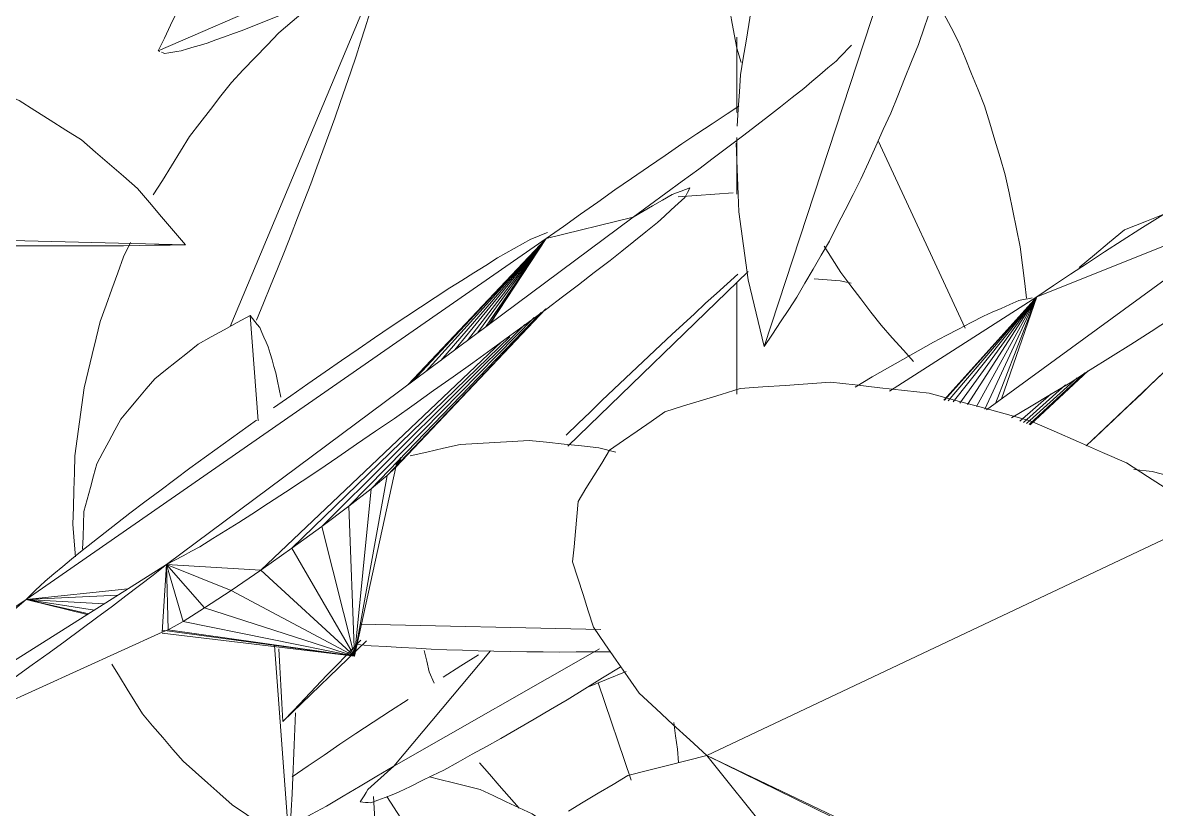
# Model space of a CAD drawing. Header units: metres. Extents: x 13.9 to 26.7, y -0.2 to 3.2.
# Drawn here: x 16.7199 to 16.7855, y 2.4565 to 2.502 of the extents above; entities that cross this region are included whole.
import ezdxf

# ---------------------------------------------------------------- set-up
doc = ezdxf.new("R2010")
doc.units = ezdxf.units.M
for name, color, linetype, lineweight in [('Importações nas famílias', 10, 'Continuous', 5), ('Quadro estrutural', 7, 'Continuous', 5), ('Vegetação', 7, 'Continuous', 5)]:
    doc.layers.add(name, color=color, linetype=linetype, lineweight=lineweight)

# ---------------------------------------------------------------- blocks, each defined once
blk = doc.blocks.new('Planta_pergolado_12200 - plantas pergolado_skp_Component_12-V1478-Corte 1')
at = {"layer": 'Importações nas famílias'}
for p, q in [((16.695338, 2.489984), (16.685119, 2.490236)), ((16.729332, 2.489143), (16.698478, 2.489906))]:
    blk.add_line(p, q, dxfattribs=at)
at = {"layer": 'Importações nas famílias', "flags": 128}
for points in [[(16.701507, 2.500145), (16.702122, 2.500274), (16.703162, 2.500493)], [(16.703162, 2.500493), (16.704224, 2.500549), (16.705287, 2.500605), (16.706349, 2.500661), (16.707411, 2.500716)], [(16.707411, 2.500716), (16.708471, 2.500608), (16.70953, 2.5005), (16.71059, 2.500391), (16.711649, 2.500283)], [(16.711649, 2.500283), (16.712681, 2.500013), (16.713713, 2.499744), (16.714745, 2.499474), (16.715777, 2.499204)], [(16.715777, 2.499204), (16.716757, 2.498779), (16.717737, 2.498354), (16.718717, 2.497929), (16.719698, 2.497504)], [(16.719698, 2.497504), (16.720603, 2.496933), (16.721508, 2.496363), (16.722413, 2.495793), (16.723319, 2.495222)], [(16.723319, 2.495222), (16.724128, 2.49452), (16.724937, 2.493818), (16.725746, 2.493116), (16.726555, 2.492413)], [(16.726555, 2.492413), (16.72725, 2.491596), (16.727944, 2.490778), (16.728638, 2.489961), (16.729332, 2.489143)], [(16.68813, 2.49003), (16.687377, 2.490081), (16.686625, 2.490133), (16.685872, 2.490185), (16.685119, 2.490236)], [(16.691398, 2.489839), (16.690581, 2.489886), (16.689764, 2.489934), (16.688947, 2.489982), (16.68813, 2.49003)], [(16.694885, 2.489665), (16.694013, 2.489709), (16.693141, 2.489752), (16.692269, 2.489795), (16.691398, 2.489839)], [(16.697637, 2.48955), (16.696719, 2.489588), (16.695802, 2.489627), (16.694885, 2.489665)], [(16.702363, 2.489379), (16.701411, 2.489412), (16.700458, 2.489446), (16.699506, 2.489479), (16.698554, 2.489512)], [(16.706271, 2.48927), (16.705294, 2.489297), (16.704317, 2.489325), (16.70334, 2.489352), (16.702363, 2.489379)], [(16.710233, 2.489185), (16.709242, 2.489206), (16.708252, 2.489227), (16.707261, 2.489249), (16.706271, 2.48927)], [(16.714206, 2.489125), (16.713213, 2.48914), (16.712219, 2.489155), (16.711226, 2.48917), (16.710233, 2.489185)], [(16.718146, 2.48909), (16.717161, 2.489099), (16.716176, 2.489107), (16.715191, 2.489116), (16.714206, 2.489125)], [(16.722008, 2.489082), (16.721043, 2.489084), (16.720077, 2.489086), (16.719111, 2.489088), (16.718146, 2.48909)], [(16.725751, 2.489099), (16.724815, 2.489095), (16.72388, 2.48909), (16.722944, 2.489086), (16.722008, 2.489082)], [(16.729332, 2.489143), (16.728437, 2.489132), (16.727541, 2.489121), (16.726646, 2.48911), (16.725751, 2.489099)]]:
    blk.add_lwpolyline(points, dxfattribs=at)
blk = doc.blocks.new('Planta_pergolado_12200 - plantas pergolado_skp_Component_16-V1482-Corte 1')
blk.add_blockref('Planta_pergolado_12200 - plantas pergolado_skp_Component_12-V1478-Corte 1', (0, 0))
blk = doc.blocks.new('Planta_pergolado_12200 - plantas pergolado_skp_Component_12-V1522-Corte 1')
at = {"layer": 'Importações nas famílias'}
for p, q in [((16.743733, 2.463768), (16.743441, 2.46442)), ((16.753217, 2.463791), (16.755128, 2.458163)), ((16.757809, 2.459942), (16.757871, 2.459169))]:
    blk.add_line(p, q, dxfattribs=at)
at = {"layer": 'Importações nas famílias', "flags": 128}
for points in [[(16.743441, 2.46442), (16.743299, 2.465046), (16.743158, 2.465672)], [(16.757595, 2.461495), (16.757702, 2.460718), (16.757809, 2.459942)], [(16.748642, 2.456529), (16.748071, 2.457186), (16.7475, 2.457844), (16.746929, 2.458502), (16.746358, 2.45916)]]:
    blk.add_lwpolyline(points, dxfattribs=at)
blk = doc.blocks.new('Planta_pergolado_12200 - plantas pergolado_skp_Component_12-V1523-Corte 1')
at = {"layer": 'Importações nas famílias'}
blk.add_line((16.784241, 2.476133), (16.785301, 2.476025), dxfattribs=at)
at = {"layer": 'Importações nas famílias', "flags": 128}
blk.add_lwpolyline([(16.785301, 2.476025), (16.786333, 2.475755), (16.787365, 2.475485), (16.788396, 2.475215), (16.789428, 2.474945)], dxfattribs=at)
blk = doc.blocks.new('Planta_pergolado_12200 - plantas pergolado_skp_Component_12-V1524-Corte 1')
at = {"layer": 'Importações nas famílias'}
for p, q in [((16.789826, 2.485432), (16.781467, 2.477504)), ((16.782501, 2.478469), (16.781911, 2.477909))]:
    blk.add_line(p, q, dxfattribs=at)
at = {"layer": 'Importações nas famílias', "flags": 128}
for points in [[(16.787792, 2.485713), (16.788809, 2.485573), (16.789826, 2.485432)], [(16.789826, 2.485432), (16.789458, 2.485082), (16.78909, 2.484731), (16.788722, 2.484381), (16.788355, 2.484031)], [(16.788355, 2.484031), (16.787923, 2.483621), (16.787492, 2.483211), (16.787061, 2.482801), (16.78663, 2.482391)], [(16.78663, 2.482391), (16.786141, 2.481926), (16.785651, 2.48146), (16.785161, 2.480995), (16.784672, 2.48053)], [(16.784672, 2.48053), (16.784129, 2.480015), (16.783586, 2.479499), (16.783044, 2.478984), (16.782501, 2.478469)]]:
    blk.add_lwpolyline(points, dxfattribs=at)
blk = doc.blocks.new('Planta_pergolado_12200 - plantas pergolado_skp_Component_12-V1525-Corte 1')
at = {"layer": 'Importações nas famílias'}
for p, q in [((16.745766, 2.449806), (16.740993, 2.457206)), ((16.758772, 2.429641), (16.751058, 2.4416)), ((16.748285, 2.438092), (16.747865, 2.438697)), ((16.760135, 2.427526), (16.758962, 2.429346)), ((16.75904, 2.426826), (16.758294, 2.427482)), ((16.762165, 2.42438), (16.761384, 2.424991)), ((16.762165, 2.42438), (16.76139, 2.425581))]:
    blk.add_line(p, q, dxfattribs=at)
at = {"layer": 'Importações nas famílias', "flags": 128}
for points in [[(16.743463, 2.458354), (16.744064, 2.458203), (16.744843, 2.458007), (16.745621, 2.457812), (16.746399, 2.457617)], [(16.7403, 2.455882), (16.740261, 2.456543), (16.740221, 2.457204)], [(16.746399, 2.457617), (16.747152, 2.457263), (16.747904, 2.456908), (16.748656, 2.456554), (16.749409, 2.4562)], [(16.740809, 2.453092), (16.740682, 2.45379), (16.740555, 2.454487), (16.740427, 2.455184), (16.7403, 2.455882)], [(16.749409, 2.4562), (16.750117, 2.455696), (16.750826, 2.455191)], [(16.741663, 2.450189), (16.74145, 2.450915), (16.741236, 2.451641), (16.741023, 2.452366), (16.740809, 2.453092)], [(16.742853, 2.447204), (16.742556, 2.44795), (16.742258, 2.448696), (16.741961, 2.449443), (16.741663, 2.450189)], [(16.75065, 2.435115), (16.750058, 2.435859), (16.749467, 2.436603), (16.748876, 2.437348), (16.748285, 2.438092)], [(16.75195, 2.433669), (16.7513, 2.434392), (16.75065, 2.435115)], [(16.76202, 2.434998), (16.762174, 2.433971), (16.762332, 2.432913)], [(16.762332, 2.432913), (16.762372, 2.43184), (16.76241, 2.4308)], [(16.755355, 2.430144), (16.754653, 2.430837), (16.753952, 2.431531)], [(16.762439, 2.427965), (16.762408, 2.427562), (16.762327, 2.426502), (16.762246, 2.425441), (16.762165, 2.42438)]]:
    blk.add_lwpolyline(points, dxfattribs=at)
blk = doc.blocks.new('Planta_pergolado_12200 - plantas pergolado_skp_Component_17-V1526-Corte 1')
at = {"layer": 'Importações nas famílias'}
for p, q in [((16.775704, 2.47959), (16.792006, 2.491492)), ((16.778609, 2.486143), (16.792006, 2.491492)), ((16.778609, 2.486143), (16.770097, 2.480675)), ((16.778609, 2.486143), (16.773226, 2.480164)), ((16.778609, 2.486143), (16.773281, 2.480153)), ((16.778609, 2.486143), (16.773488, 2.480113)), ((16.778609, 2.486143), (16.773777, 2.480057)), ((16.778609, 2.486143), (16.774154, 2.479985)), ((16.778609, 2.486143), (16.774614, 2.479896)), ((16.778609, 2.486143), (16.77513, 2.479797)), ((16.778609, 2.486143), (16.775617, 2.479629)), ((16.778609, 2.486143), (16.77622, 2.479967)), ((16.776574, 2.480226), (16.778609, 2.486143)), ((16.76909, 2.481511), (16.768098, 2.480917)), ((16.778029, 2.478801), (16.780946, 2.48145)), ((16.781398, 2.481728), (16.778165, 2.478752)), ((16.781595, 2.481849), (16.778228, 2.47873)), ((16.777843, 2.478866), (16.780284, 2.481042)), ((16.779453, 2.480531), (16.777632, 2.478941)), ((16.753293, 2.46575), (16.741396, 2.458975)), ((16.741396, 2.458975), (16.746991, 2.465642)), ((16.752568, 2.46353), (16.754839, 2.464456))]:
    blk.add_line(p, q, dxfattribs=at)
at = {"layer": 'Importações nas famílias', "flags": 128}
for points in [[(16.78664, 2.49135), (16.785612, 2.490698), (16.784585, 2.490047), (16.783557, 2.489395), (16.782529, 2.488744)], [(16.782529, 2.488744), (16.781549, 2.488094), (16.780569, 2.487444), (16.779589, 2.486793), (16.778609, 2.486143)], [(16.785231, 2.484123), (16.786347, 2.484864), (16.787463, 2.485605), (16.788578, 2.486346), (16.789694, 2.487086)], [(16.778348, 2.486087), (16.778088, 2.486031), (16.777828, 2.485974), (16.777568, 2.485918)], [(16.777568, 2.485918), (16.777059, 2.485694), (16.77655, 2.485471), (16.776041, 2.485247), (16.775532, 2.485023)], [(16.775532, 2.485023), (16.77481, 2.484648), (16.774087, 2.484272), (16.773364, 2.483896), (16.772641, 2.48352)], [(16.78054, 2.481163), (16.781713, 2.481903), (16.782886, 2.482643), (16.784058, 2.483383), (16.785231, 2.484123)], [(16.772641, 2.48352), (16.771753, 2.483018), (16.770865, 2.482516), (16.769978, 2.482014), (16.76909, 2.481511)], [(16.777153, 2.479135), (16.778282, 2.479811), (16.779411, 2.480487), (16.78054, 2.481163)], [(16.746303, 2.465407), (16.745277, 2.464768), (16.74425, 2.464128)], [(16.751429, 2.462814), (16.752451, 2.463445), (16.753473, 2.464076), (16.754496, 2.464706)], [(16.742215, 2.462833), (16.741208, 2.462177), (16.7402, 2.461521), (16.739193, 2.460865)], [(16.747596, 2.460565), (16.748554, 2.461127), (16.749513, 2.46169), (16.750471, 2.462252), (16.751429, 2.462814)], [(16.739193, 2.460865), (16.738274, 2.460236), (16.737354, 2.459608), (16.736435, 2.45898), (16.735515, 2.458352)], [(16.744282, 2.458744), (16.745111, 2.459199), (16.745939, 2.459655), (16.746768, 2.46011), (16.747596, 2.460565)], [(16.737491, 2.456658), (16.738467, 2.457237), (16.739444, 2.457816), (16.74042, 2.458396), (16.741396, 2.458975)], [(16.741396, 2.458975), (16.741022, 2.458636), (16.740647, 2.458297), (16.740273, 2.457958), (16.739898, 2.457619)], [(16.741713, 2.457474), (16.742355, 2.457792), (16.742998, 2.458109), (16.74364, 2.458426), (16.744282, 2.458744)], [(16.739898, 2.457619), (16.739785, 2.457437), (16.739671, 2.457256), (16.739557, 2.457074), (16.739443, 2.456892)], [(16.740062, 2.456842), (16.740475, 2.457), (16.740887, 2.457158), (16.7413, 2.457316), (16.741713, 2.457474)], [(16.735772, 2.455699), (16.736632, 2.456179), (16.737491, 2.456658)], [(16.739443, 2.456892), (16.739598, 2.45688), (16.739753, 2.456867), (16.739907, 2.456855), (16.740062, 2.456842)]]:
    blk.add_lwpolyline(points, dxfattribs=at)
blk = doc.blocks.new('Planta_pergolado_12200 - plantas pergolado_skp_Component_16-V1527-Corte 1')
for name in ['Planta_pergolado_12200 - plantas pergolado_skp_Component_17-V1526-Corte 1', 'Planta_pergolado_12200 - plantas pergolado_skp_Component_12-V1524-Corte 1', 'Planta_pergolado_12200 - plantas pergolado_skp_Component_12-V1523-Corte 1', 'Planta_pergolado_12200 - plantas pergolado_skp_Component_12-V1522-Corte 1', 'Planta_pergolado_12200 - plantas pergolado_skp_Component_12-V1525-Corte 1']:
    blk.add_blockref(name, (0, 0))
blk = doc.blocks.new('Planta_pergolado_12200 - plantas pergolado_skp_Component_12-V1546-Corte 1')
at = {"layer": 'Importações nas famílias'}
for p, q in [((16.741028, 2.506153), (16.759972, 2.514401)), ((16.759128, 2.514625), (16.759972, 2.514401)), ((16.727756, 2.500374), (16.740804, 2.506055)), ((16.741301, 2.505246), (16.74062, 2.504942)), ((16.727849, 2.500338), (16.727756, 2.500374))]:
    blk.add_line(p, q, dxfattribs=at)
at = {"layer": 'Importações nas famílias', "flags": 128}
for points in [[(16.74356, 2.514959), (16.744339, 2.515128), (16.745118, 2.515297), (16.745896, 2.515466), (16.746675, 2.515635)], [(16.746675, 2.515635), (16.747484, 2.515706), (16.748293, 2.515777), (16.749102, 2.515848), (16.749911, 2.515919)], [(16.749911, 2.515919), (16.75074, 2.51589), (16.75157, 2.515862), (16.7524, 2.515834), (16.75323, 2.515806)], [(16.75323, 2.515806), (16.754071, 2.515679), (16.754808, 2.515568)], [(16.740599, 2.513898), (16.741339, 2.514163), (16.742079, 2.514429), (16.74282, 2.514694), (16.74356, 2.514959)], [(16.759972, 2.514401), (16.759033, 2.513916), (16.758095, 2.51343), (16.757156, 2.512945), (16.756218, 2.51246)], [(16.737826, 2.512463), (16.738519, 2.512821), (16.739212, 2.51318), (16.739906, 2.513539), (16.740599, 2.513898)], [(16.73527, 2.51067), (16.735909, 2.511118), (16.736548, 2.511566), (16.737187, 2.512014), (16.737826, 2.512463)], [(16.756218, 2.51246), (16.755259, 2.511977), (16.754301, 2.511494), (16.753343, 2.511012), (16.752384, 2.510529)], [(16.732962, 2.508539), (16.733539, 2.509072), (16.734116, 2.509604), (16.734693, 2.510137), (16.73527, 2.51067)], [(16.752384, 2.510529), (16.751428, 2.51006), (16.750472, 2.509592), (16.749517, 2.509123), (16.748561, 2.508654)], [(16.730925, 2.506094), (16.731434, 2.506705), (16.731943, 2.507317), (16.732452, 2.507928), (16.732962, 2.508539)], [(16.748561, 2.508654), (16.74763, 2.50821), (16.746699, 2.507767), (16.745768, 2.507323), (16.744837, 2.506879)], [(16.744837, 2.506879), (16.743953, 2.506471), (16.743069, 2.506063), (16.742185, 2.505654), (16.741301, 2.505246)], [(16.729183, 2.503362), (16.729619, 2.504045), (16.730054, 2.504728), (16.73049, 2.505411), (16.730925, 2.506094)], [(16.727756, 2.500374), (16.728113, 2.501121), (16.72847, 2.501868), (16.728827, 2.502615), (16.729183, 2.503362)], [(16.737238, 2.503454), (16.736576, 2.503173), (16.735847, 2.502863), (16.735117, 2.502553)], [(16.735117, 2.502553), (16.734491, 2.502304), (16.733865, 2.502055), (16.73324, 2.501806), (16.732614, 2.501557)], [(16.732614, 2.501557), (16.732106, 2.501374), (16.731599, 2.501192), (16.731092, 2.501009), (16.730585, 2.500827)], [(16.730585, 2.500827), (16.730208, 2.500715), (16.729831, 2.500604), (16.729454, 2.500492), (16.729077, 2.500381)], [(16.728127, 2.500229), (16.728034, 2.500265), (16.727942, 2.500301)], [(16.729077, 2.500381), (16.72884, 2.500343), (16.728602, 2.500305), (16.728364, 2.500267), (16.728127, 2.500229)]]:
    blk.add_lwpolyline(points, dxfattribs=at)
blk = doc.blocks.new('Planta_pergolado_12200 - plantas pergolado_skp_Component_12-V1547-Corte 1')
at = {"layer": 'Importações nas famílias'}
for p, q in [((16.73192, 2.484426), (16.741062, 2.506231)), ((16.725744, 2.488454), (16.726143, 2.489281))]:
    blk.add_line(p, q, dxfattribs=at)
at = {"layer": 'Importações nas famílias', "flags": 128}
for points in [[(16.737778, 2.503995), (16.738599, 2.504554), (16.73942, 2.505113), (16.740241, 2.505672), (16.741062, 2.506231)], [(16.741062, 2.506231), (16.740858, 2.505508), (16.740654, 2.504785), (16.74045, 2.504062), (16.740246, 2.503339)], [(16.734744, 2.501426), (16.735502, 2.502068), (16.736261, 2.50271), (16.737019, 2.503353), (16.737778, 2.503995)], [(16.740246, 2.503339), (16.739988, 2.50252), (16.739729, 2.501702), (16.739471, 2.500884), (16.739212, 2.500065)], [(16.731995, 2.498555), (16.732682, 2.499273), (16.73337, 2.499991), (16.734057, 2.500708), (16.734744, 2.501426)], [(16.739212, 2.500065), (16.738905, 2.49917), (16.738598, 2.498276), (16.738291, 2.497381), (16.737983, 2.496486)], [(16.729562, 2.495412), (16.73017, 2.496198), (16.730778, 2.496983), (16.731387, 2.497769), (16.731995, 2.498555)], [(16.737983, 2.496486), (16.737635, 2.495536), (16.737286, 2.494586), (16.736937, 2.493636), (16.736589, 2.492686)], [(16.72747, 2.492033), (16.727993, 2.492878), (16.728516, 2.493722), (16.729039, 2.494567), (16.729562, 2.495412)], [(16.736589, 2.492686), (16.736207, 2.491703), (16.735825, 2.49072), (16.735443, 2.489737), (16.735061, 2.488754)], [(16.735061, 2.488754), (16.734655, 2.487761), (16.734249, 2.486768), (16.733843, 2.485776), (16.733437, 2.484783)], [(16.724403, 2.484717), (16.724738, 2.485651), (16.725074, 2.486586), (16.725409, 2.48752), (16.725744, 2.488454)], [(16.723461, 2.480862), (16.723697, 2.481826), (16.723932, 2.48279), (16.724168, 2.483753), (16.724403, 2.484717)], [(16.722929, 2.476932), (16.723062, 2.477915), (16.723195, 2.478897), (16.723328, 2.47988), (16.723461, 2.480862)], [(16.722814, 2.472971), (16.722843, 2.473961), (16.722872, 2.474952), (16.7229, 2.475942), (16.722929, 2.476932)], [(16.722957, 2.47109), (16.722889, 2.471984), (16.722814, 2.472971)]]:
    blk.add_lwpolyline(points, dxfattribs=at)
blk = doc.blocks.new('Planta_pergolado_12200 - plantas pergolado_skp_Component_12-V1551-Corte 1')
at = {"layer": 'Importações nas famílias'}
for p, q in [((16.763598, 2.507763), (16.761759, 2.511728)), ((16.76059, 2.510107), (16.760727, 2.510849)), ((16.761494, 2.49971), (16.76125, 2.500534)), ((16.774461, 2.484332), (16.769433, 2.495176))]:
    blk.add_line(p, q, dxfattribs=at)
at = {"layer": 'Importações nas famílias', "flags": 128}
for points in [[(16.763516, 2.512517), (16.764107, 2.512217), (16.764698, 2.511918)], [(16.760428, 2.507005), (16.760468, 2.50778), (16.760509, 2.508556), (16.76055, 2.509332), (16.76059, 2.510107)], [(16.760649, 2.503802), (16.760593, 2.504603), (16.760538, 2.505403), (16.760483, 2.506204), (16.760428, 2.507005)], [(16.76125, 2.500534), (16.7611, 2.501351), (16.760949, 2.502168), (16.760799, 2.502985), (16.760649, 2.503802)], [(16.772767, 2.503403), (16.773208, 2.502568), (16.77365, 2.501733), (16.774091, 2.500899)], [(16.774091, 2.500899), (16.774466, 2.499972), (16.774841, 2.499046), (16.775216, 2.49812), (16.775591, 2.497193)], [(16.775591, 2.497193), (16.775891, 2.496197), (16.776191, 2.4952), (16.776491, 2.494204), (16.776791, 2.493207)], [(16.776791, 2.493207), (16.777009, 2.492164), (16.777227, 2.491121), (16.777445, 2.490078), (16.777663, 2.489035)], [(16.767273, 2.487544), (16.766768, 2.488335), (16.766302, 2.489065)], [(16.777663, 2.489035), (16.777794, 2.487969), (16.777925, 2.486904), (16.778029, 2.486057)], [(16.769598, 2.484498), (16.769017, 2.485259), (16.768435, 2.486021), (16.767854, 2.486783), (16.767273, 2.487544)], [(16.771488, 2.482398), (16.770902, 2.483049), (16.77025, 2.483773), (16.769598, 2.484498)]]:
    blk.add_lwpolyline(points, dxfattribs=at)
blk = doc.blocks.new('Planta_pergolado_12200 - plantas pergolado_skp_Component_16-V1553-Corte 1')
for name in ['Planta_pergolado_12200 - plantas pergolado_skp_Component_12-V1546-Corte 1', 'Planta_pergolado_12200 - plantas pergolado_skp_Component_12-V1551-Corte 1', 'Planta_pergolado_12200 - plantas pergolado_skp_Component_12-V1547-Corte 1']:
    blk.add_blockref(name, (0, 0))
blk = doc.blocks.new('Planta_pergolado_12200 - plantas pergolado_skp_-3067456-Corte 1')
for name in ['Planta_pergolado_12200 - plantas pergolado_skp_Component_16-V1553-Corte 1', 'Planta_pergolado_12200 - plantas pergolado_skp_Component_16-V1482-Corte 1', 'Planta_pergolado_12200 - plantas pergolado_skp_Component_16-V1527-Corte 1']:
    blk.add_blockref(name, (0, 0))
blk = doc.blocks.new('Planta_pergolado_12200 - plantas pergolado_skp_Component_17-V1642-Corte 1')
at = {"layer": 'Importações nas famílias'}
for p, q in [((16.765724, 2.487186), (16.767234, 2.487062)), ((16.767234, 2.487062), (16.767862, 2.486919))]:
    blk.add_line(p, q, dxfattribs=at)
at = {"layer": 'Importações nas famílias', "flags": 128}
for points in [[(16.783702, 2.490017), (16.78497, 2.490522), (16.786031, 2.490943)], [(16.781075, 2.487843), (16.781951, 2.488568), (16.782826, 2.489293), (16.783702, 2.490017)]]:
    blk.add_lwpolyline(points, dxfattribs=at)
blk = doc.blocks.new('Planta_pergolado_12200 - plantas pergolado_skp_Component_16-V1643-Corte 1')
blk.add_blockref('Planta_pergolado_12200 - plantas pergolado_skp_Component_17-V1642-Corte 1', (0, 0))
blk = doc.blocks.new('Planta_pergolado_12200 - plantas pergolado_skp_-V1656-Corte 1')
blk.add_blockref('Planta_pergolado_12200 - plantas pergolado_skp_Component_16-V1643-Corte 1', (0, 0))
blk = doc.blocks.new('Planta_pergolado_12200 - plantas pergolado_skp_-3067458-Corte 1')
blk.add_blockref('Planta_pergolado_12200 - plantas pergolado_skp_-V1656-Corte 1', (0, 0))
blk = doc.blocks.new('Planta_pergolado_12200 - plantas pergolado_skp_Component_17-V1757-Corte 1')
at = {"layer": 'Importações nas famílias'}
for p, q in [((16.788708, 2.47339), (16.759507, 2.459584)), ((16.759507, 2.459584), (16.782864, 2.430596)), ((16.785799, 2.446723), (16.759507, 2.459584)), ((16.759507, 2.459584), (16.785883, 2.447023))]:
    blk.add_line(p, q, dxfattribs=at)
at = {"layer": 'Importações nas famílias', "flags": 128}
for points in [[(16.757084, 2.479483), (16.758173, 2.479819), (16.759263, 2.480155), (16.760353, 2.480491), (16.761443, 2.480827)], [(16.761443, 2.480827), (16.762748, 2.480919), (16.764054, 2.48101), (16.765359, 2.481102), (16.766665, 2.481194)], [(16.766665, 2.481194), (16.768097, 2.481035), (16.769529, 2.480876), (16.770962, 2.480717), (16.772394, 2.480558)], [(16.772394, 2.480558), (16.773856, 2.480159), (16.775317, 2.479761), (16.776779, 2.479362), (16.77824, 2.478963)], [(16.753885, 2.477254), (16.754684, 2.477811), (16.755484, 2.478369), (16.756284, 2.478926), (16.757084, 2.479483)], [(16.77824, 2.478963), (16.779631, 2.478352), (16.781022, 2.477741), (16.782413, 2.477129), (16.783805, 2.476518)], [(16.752064, 2.474291), (16.752519, 2.475032), (16.752974, 2.475772), (16.75343, 2.476513), (16.753885, 2.477254)], [(16.783805, 2.476518), (16.78503, 2.475736), (16.786256, 2.474954), (16.787482, 2.474172), (16.788708, 2.47339)], [(16.751746, 2.470796), (16.751825, 2.471669), (16.751905, 2.472543), (16.751984, 2.473417), (16.752064, 2.474291)], [(16.752951, 2.467007), (16.75265, 2.467954), (16.752348, 2.468901), (16.752047, 2.469848), (16.751746, 2.470796)], [(16.755598, 2.463183), (16.754936, 2.464139), (16.754275, 2.465095), (16.753613, 2.466051), (16.752951, 2.467007)], [(16.759507, 2.459584), (16.75853, 2.460483), (16.757552, 2.461383), (16.756575, 2.462283), (16.755598, 2.463183)], [(16.754949, 2.45843), (16.756089, 2.458718), (16.757228, 2.459007), (16.758367, 2.459295), (16.759507, 2.459584)], [(16.751498, 2.456367), (16.752361, 2.456883), (16.753224, 2.457399), (16.754086, 2.457914), (16.754949, 2.45843)]]:
    blk.add_lwpolyline(points, dxfattribs=at)
blk = doc.blocks.new('Planta_pergolado_12200 - plantas pergolado_skp_Component_16-V1758-Corte 1')
blk.add_blockref('Planta_pergolado_12200 - plantas pergolado_skp_Component_17-V1757-Corte 1', (0, 0))
blk = doc.blocks.new('Planta_pergolado_12200 - plantas pergolado_skp_-V1798-Corte 1')
blk.add_blockref('Planta_pergolado_12200 - plantas pergolado_skp_Component_16-V1758-Corte 1', (0, 0))
blk = doc.blocks.new('Planta_pergolado_12200 - plantas pergolado_skp_-3067460-Corte 1')
blk.add_blockref('Planta_pergolado_12200 - plantas pergolado_skp_-V1798-Corte 1', (0, 0))
blk = doc.blocks.new('Planta_pergolado_12200 - plantas pergolado_skp_-3067465-Corte 1')
for name in ['Planta_pergolado_12200 - plantas pergolado_skp_-3067458-Corte 1', 'Planta_pergolado_12200 - plantas pergolado_skp_-3067456-Corte 1', 'Planta_pergolado_12200 - plantas pergolado_skp_-3067460-Corte 1']:
    blk.add_blockref(name, (0, 0))
blk = doc.blocks.new('Planta_pergolado_12200 - plantas pergolado_skp_Component_12-V2078-Corte 1')
at = {"layer": 'Importações nas famílias'}
blk.add_line((16.762837, 2.483263), (16.776548, 2.525138), dxfattribs=at)
at = {"layer": 'Importações nas famílias', "flags": 128}
for points in [[(16.773571, 2.522758), (16.774315, 2.523353), (16.775059, 2.523948), (16.775804, 2.524543), (16.776548, 2.525138)], [(16.776548, 2.525138), (16.776582, 2.524511), (16.776615, 2.523883), (16.776649, 2.523256), (16.776682, 2.522628)], [(16.770853, 2.520056), (16.771532, 2.520731), (16.772212, 2.521407), (16.772891, 2.522082), (16.773571, 2.522758)], [(16.776682, 2.522628), (16.776643, 2.521887), (16.776604, 2.521146), (16.776566, 2.520405), (16.776527, 2.519664)], [(16.768426, 2.517063), (16.769033, 2.517811), (16.769639, 2.518559), (16.770246, 2.519308), (16.770853, 2.520056)], [(16.776527, 2.519664), (16.776416, 2.518827), (16.776306, 2.51799), (16.776195, 2.517153), (16.776085, 2.516316)], [(16.766316, 2.513812), (16.766843, 2.514625), (16.767371, 2.515438), (16.767898, 2.51625), (16.768426, 2.517063)], [(16.776085, 2.516316), (16.775905, 2.515403), (16.775726, 2.51449), (16.775547, 2.513576), (16.775367, 2.512663)], [(16.764547, 2.51034), (16.764989, 2.511208), (16.765432, 2.512076), (16.765874, 2.512944), (16.766316, 2.513812)], [(16.775367, 2.512663), (16.775123, 2.511695), (16.774879, 2.510727), (16.774635, 2.509758), (16.774391, 2.50879)], [(16.763139, 2.506684), (16.763491, 2.507598), (16.763843, 2.508512), (16.764195, 2.509426), (16.764547, 2.51034)], [(16.774391, 2.50879), (16.774088, 2.50779), (16.773785, 2.506789), (16.773482, 2.505789), (16.773179, 2.504788)], [(16.762106, 2.502886), (16.762365, 2.503836), (16.762623, 2.504785), (16.762881, 2.505735), (16.763139, 2.506684)], [(16.773179, 2.504788), (16.772824, 2.503779), (16.772469, 2.50277), (16.772114, 2.501761), (16.771759, 2.500751)], [(16.761462, 2.498988), (16.761623, 2.499962), (16.761784, 2.500937), (16.761945, 2.501911), (16.762106, 2.502886)], [(16.771759, 2.500751), (16.77136, 2.499757), (16.770962, 2.498763), (16.770563, 2.497769), (16.770165, 2.496774)], [(16.761274, 2.496021), (16.761337, 2.49701), (16.761399, 2.497999), (16.761462, 2.498988)], [(16.770165, 2.496774), (16.769732, 2.495818), (16.769299, 2.494862), (16.768867, 2.493906), (16.768434, 2.49295)], [(16.76136, 2.491064), (16.761323, 2.492056), (16.761286, 2.493048), (16.761249, 2.49404), (16.761212, 2.495032)], [(16.768434, 2.49295), (16.767977, 2.492055), (16.76752, 2.49116), (16.767064, 2.490264), (16.766607, 2.489369)], [(16.761903, 2.487126), (16.761767, 2.48811), (16.761632, 2.489095), (16.761496, 2.490079), (16.76136, 2.491064)], [(16.766607, 2.489369), (16.766137, 2.488555), (16.765667, 2.487742), (16.765197, 2.486928), (16.764726, 2.486115)], [(16.762837, 2.483263), (16.762604, 2.484229), (16.76237, 2.485195), (16.762137, 2.48616), (16.761903, 2.487126)], [(16.764726, 2.486115), (16.764254, 2.485402), (16.763782, 2.484689), (16.763309, 2.483976), (16.762837, 2.483263)]]:
    blk.add_lwpolyline(points, dxfattribs=at)
blk = doc.blocks.new('Planta_pergolado_12200 - plantas pergolado_skp_Component_16-V2082-Corte 1')
blk.add_blockref('Planta_pergolado_12200 - plantas pergolado_skp_Component_12-V2078-Corte 1', (0, 0))
blk = doc.blocks.new('Planta_pergolado_12200 - plantas pergolado_skp_Component_12-V2101-Corte 1')
at = {"layer": 'Importações nas famílias'}
for p, q in [((16.73308, 2.485066), (16.733532, 2.47896)), ((16.734494, 2.465954), (16.735343, 2.454471))]:
    blk.add_line(p, q, dxfattribs=at)
at = {"layer": 'Importações nas famílias', "flags": 128}
for points in [[(16.730072, 2.483406), (16.730824, 2.483821), (16.731576, 2.484236), (16.732328, 2.484651), (16.73308, 2.485066)], [(16.73308, 2.485066), (16.733217, 2.484889), (16.733355, 2.484712), (16.733492, 2.484535), (16.733629, 2.484358)], [(16.733629, 2.484358), (16.733754, 2.484079), (16.733878, 2.4838), (16.734002, 2.483522), (16.734126, 2.483243)], [(16.727552, 2.481388), (16.728182, 2.481892), (16.728812, 2.482397), (16.729442, 2.482901), (16.730072, 2.483406)], [(16.734126, 2.483243), (16.734236, 2.482866), (16.734346, 2.482489), (16.734456, 2.482112), (16.734565, 2.481735)], [(16.734565, 2.481735), (16.734659, 2.481264), (16.734753, 2.480792), (16.734847, 2.480321)], [(16.725581, 2.47906), (16.726074, 2.479642), (16.726567, 2.480224), (16.72706, 2.480806), (16.727552, 2.481388)], [(16.724204, 2.476478), (16.724548, 2.477124), (16.724893, 2.477769), (16.725237, 2.478415), (16.725581, 2.47906)], [(16.723454, 2.473701), (16.723642, 2.474396), (16.723829, 2.47509), (16.724017, 2.475784), (16.724204, 2.476478)], [(16.723374, 2.471522), (16.723401, 2.472248), (16.723427, 2.472975), (16.723454, 2.473701)], [(16.726844, 2.461989), (16.726399, 2.462709), (16.725954, 2.463429), (16.725508, 2.464149), (16.725063, 2.464869)], [(16.72919, 2.459253), (16.728603, 2.459937), (16.728017, 2.460621), (16.727431, 2.461305), (16.726844, 2.461989)], [(16.735693, 2.46206), (16.735659, 2.461126), (16.735624, 2.460192), (16.73559, 2.459258), (16.735555, 2.458324)], [(16.732045, 2.456728), (16.731331, 2.457359), (16.730618, 2.45799), (16.729904, 2.458622), (16.72919, 2.459253)], [(16.735555, 2.458324), (16.735502, 2.457361), (16.735449, 2.456398), (16.735396, 2.455434), (16.735343, 2.454471)], [(16.735343, 2.454471), (16.734519, 2.455035), (16.733694, 2.455599), (16.73287, 2.456164), (16.732045, 2.456728)]]:
    blk.add_lwpolyline(points, dxfattribs=at)
blk = doc.blocks.new('Planta_pergolado_12200 - plantas pergolado_skp_Component_12-V2102-Corte 1')
at = {"layer": 'Importações nas famílias'}
for p, q in [((16.753259, 2.477403), (16.754249, 2.47714)), ((16.753372, 2.466877), (16.739461, 2.467194)), ((16.740088, 2.465939), (16.73928, 2.466007))]:
    blk.add_line(p, q, dxfattribs=at)
at = {"layer": 'Importações nas famílias', "flags": 128}
for points in [[(16.742337, 2.476931), (16.743305, 2.477149), (16.744273, 2.477367), (16.745241, 2.477585)], [(16.745241, 2.477585), (16.74624, 2.477643), (16.747238, 2.477701), (16.748237, 2.477759), (16.749235, 2.477817)], [(16.749235, 2.477817), (16.750241, 2.477714), (16.751247, 2.47761), (16.752253, 2.477507), (16.753259, 2.477403)], [(16.743547, 2.465741), (16.742682, 2.46579), (16.741817, 2.46584), (16.740953, 2.46589), (16.740088, 2.465939)], [(16.747191, 2.465618), (16.74628, 2.465648), (16.745369, 2.465679), (16.744458, 2.46571), (16.743547, 2.465741)], [(16.750981, 2.465572), (16.750034, 2.465583), (16.749086, 2.465595), (16.748139, 2.465606), (16.747191, 2.465618)], [(16.753902, 2.465595), (16.752928, 2.465587), (16.751955, 2.46558), (16.750981, 2.465572)]]:
    blk.add_lwpolyline(points, dxfattribs=at)
blk = doc.blocks.new('Planta_pergolado_12200 - plantas pergolado_skp_Component_12-V2103-Corte 1')
at = {"layer": 'Importações nas famílias'}
for p, q in [((16.761913, 2.487607), (16.751464, 2.477496)), ((16.73982, 2.466229), (16.734978, 2.461544))]:
    blk.add_line(p, q, dxfattribs=at)
at = {"layer": 'Importações nas famílias', "flags": 128}
for points in [[(16.757852, 2.49192), (16.758915, 2.492001), (16.759979, 2.492082), (16.761043, 2.492164)], [(16.761302, 2.487453), (16.760683, 2.486891), (16.760065, 2.486328), (16.759446, 2.485765)], [(16.759446, 2.485765), (16.758795, 2.485162), (16.758144, 2.484558), (16.757493, 2.483954), (16.756842, 2.48335)], [(16.756842, 2.48335), (16.756166, 2.482712), (16.75549, 2.482073), (16.754814, 2.481435), (16.754138, 2.480796)], [(16.754138, 2.480796), (16.753444, 2.48013), (16.752751, 2.479464), (16.752057, 2.478798), (16.751363, 2.478133)], [(16.734978, 2.461544), (16.734916, 2.462596), (16.734854, 2.463649), (16.734792, 2.464702), (16.734731, 2.465754)], [(16.739488, 2.466262), (16.738854, 2.465604), (16.738189, 2.464915), (16.737524, 2.464226)], [(16.737524, 2.464226), (16.736887, 2.463555), (16.736251, 2.462885), (16.735615, 2.462214), (16.734978, 2.461544)]]:
    blk.add_lwpolyline(points, dxfattribs=at)
blk = doc.blocks.new('Planta_pergolado_12200 - plantas pergolado_skp_Component_12-V2104-Corte 1')
at = {"layer": 'Importações nas famílias'}
for p, q in [((16.709013, 2.454243), (16.707954, 2.456245)), ((16.722072, 2.429551), (16.720378, 2.432754))]:
    blk.add_line(p, q, dxfattribs=at)
at = {"layer": 'Importações nas famílias', "flags": 128}
for points in [[(16.709667, 2.457124), (16.710273, 2.456856), (16.710878, 2.456588), (16.711484, 2.45632), (16.71209, 2.456052)], [(16.71209, 2.456052), (16.712686, 2.45563), (16.713282, 2.455208), (16.713878, 2.454786), (16.714473, 2.454364)], [(16.706872, 2.453137), (16.706872, 2.453788), (16.706872, 2.454503)], [(16.714473, 2.454364), (16.715045, 2.453799), (16.715617, 2.453233), (16.716189, 2.452667), (16.716761, 2.452102)], [(16.716761, 2.452102), (16.717295, 2.451405), (16.717829, 2.450709), (16.718364, 2.450013)], [(16.717207, 2.429462), (16.716587, 2.430192), (16.715967, 2.430922), (16.715346, 2.431652)], [(16.719205, 2.427464), (16.718585, 2.428084), (16.717896, 2.428773), (16.717207, 2.429462)]]:
    blk.add_lwpolyline(points, dxfattribs=at)
blk = doc.blocks.new('Planta_pergolado_12200 - plantas pergolado_skp_Component_17-V2105-Corte 1')
at = {"layer": 'Importações nas famílias'}
for p, q in [((16.728237, 2.470632), (16.755245, 2.490759)), ((16.75022, 2.489512), (16.755245, 2.490759)), ((16.75022, 2.489512), (16.720106, 2.468615)), ((16.75022, 2.489512), (16.742205, 2.481041)), ((16.75022, 2.489512), (16.742472, 2.481241)), ((16.75022, 2.489512), (16.743263, 2.48183)), ((16.75022, 2.489512), (16.744106, 2.482458)), ((16.75022, 2.489512), (16.744927, 2.48307)), ((16.75022, 2.489512), (16.745664, 2.483619)), ((16.75022, 2.489512), (16.746264, 2.484066)), ((16.75022, 2.489512), (16.746694, 2.484387)), ((16.75022, 2.489512), (16.746938, 2.484569)), ((16.746993, 2.484609), (16.75022, 2.489512)), ((16.741008, 2.475787), (16.750152, 2.485404)), ((16.741502, 2.476267), (16.750199, 2.485439)), ((16.749525, 2.484936), (16.738795, 2.474014)), ((16.749921, 2.485231), (16.740085, 2.475018)), ((16.737228, 2.472841), (16.748985, 2.484534)), ((16.74763, 2.483536), (16.733697, 2.47032)), ((16.735489, 2.471582), (16.748105, 2.483828)), ((16.7418, 2.476828), (16.741533, 2.476426)), ((16.739123, 2.465327), (16.741502, 2.476267)), ((16.741008, 2.475787), (16.741502, 2.476267)), ((16.741502, 2.476267), (16.7418, 2.47672)), ((16.741502, 2.476267), (16.741533, 2.476426)), ((16.741008, 2.475787), (16.739123, 2.465327)), ((16.740822, 2.475632), (16.740085, 2.475018)), ((16.740822, 2.475632), (16.741008, 2.475787)), ((16.740085, 2.475018), (16.738795, 2.474014)), ((16.739123, 2.465327), (16.740085, 2.475018)), ((16.738795, 2.474014), (16.737228, 2.472841)), ((16.739123, 2.465327), (16.738795, 2.474014)), ((16.737228, 2.472841), (16.735489, 2.471582)), ((16.739123, 2.465327), (16.737228, 2.472841)), ((16.735489, 2.471582), (16.733697, 2.47032)), ((16.739123, 2.465327), (16.735489, 2.471582)), ((16.728237, 2.470632), (16.70652, 2.456947)), ((16.727978, 2.466719), (16.728237, 2.470632)), ((16.733697, 2.47032), (16.728237, 2.470632)), ((16.731974, 2.469143), (16.728237, 2.470632)), ((16.730438, 2.46813), (16.728237, 2.470632)), ((16.729193, 2.46735), (16.728237, 2.470632)), ((16.728324, 2.466857), (16.728237, 2.470632)), ((16.731974, 2.469143), (16.733697, 2.47032)), ((16.739123, 2.465327), (16.733697, 2.47032)), ((16.726003, 2.469224), (16.720106, 2.468615)), ((16.730438, 2.46813), (16.731974, 2.469143)), ((16.739123, 2.465327), (16.731974, 2.469143)), ((16.70652, 2.456947), (16.720106, 2.468615)), ((16.725422, 2.468858), (16.720106, 2.468615)), ((16.724061, 2.468), (16.720106, 2.468615)), ((16.720106, 2.468615), (16.723732, 2.467793)), ((16.724629, 2.468359), (16.720106, 2.468615)), ((16.720106, 2.468615), (16.723644, 2.467738)), ((16.729193, 2.46735), (16.730438, 2.46813)), ((16.739123, 2.465327), (16.730438, 2.46813)), ((16.728324, 2.466857), (16.729193, 2.46735)), ((16.739123, 2.465327), (16.729193, 2.46735)), ((16.714272, 2.460477), (16.727978, 2.466719)), ((16.727978, 2.466719), (16.728324, 2.466857)), ((16.739123, 2.465327), (16.727978, 2.466674)), ((16.739123, 2.465327), (16.727986, 2.466835)), ((16.739123, 2.465327), (16.728324, 2.466857))]:
    blk.add_line(p, q, dxfattribs=at)
at = {"layer": 'Importações nas famílias', "flags": 128}
for points in [[(16.766992, 2.499786), (16.767215, 2.500017), (16.767439, 2.500249), (16.767662, 2.500481), (16.767886, 2.500713)], [(16.765126, 2.498201), (16.765592, 2.498597), (16.766059, 2.498993), (16.766525, 2.49939), (16.766992, 2.499786)], [(16.762416, 2.496067), (16.763093, 2.4966), (16.763771, 2.497134), (16.764448, 2.497668), (16.765126, 2.498201)], [(16.761365, 2.497181), (16.760696, 2.496736), (16.759818, 2.496153), (16.758941, 2.49557), (16.758064, 2.494987)], [(16.759045, 2.493528), (16.759888, 2.494163), (16.76073, 2.494798), (16.761573, 2.495432), (16.762416, 2.496067)], [(16.758064, 2.494987), (16.757096, 2.494321), (16.756128, 2.493655), (16.755159, 2.49299), (16.754191, 2.492324)], [(16.755245, 2.490759), (16.756195, 2.491451), (16.757145, 2.492143), (16.758095, 2.492836), (16.759045, 2.493528)], [(16.754191, 2.492324), (16.753198, 2.491621), (16.752205, 2.490918), (16.751212, 2.490215), (16.75022, 2.489512)], [(16.757507, 2.492054), (16.756941, 2.49173), (16.756376, 2.491406), (16.75581, 2.491082), (16.755245, 2.490759)], [(16.758537, 2.492443), (16.758279, 2.492346), (16.758022, 2.492248), (16.757764, 2.492151), (16.757507, 2.492054)], [(16.758247, 2.491892), (16.75832, 2.49203), (16.758392, 2.492168), (16.758464, 2.492305), (16.758537, 2.492443)], [(16.756662, 2.490449), (16.757058, 2.49081), (16.757454, 2.491171), (16.757851, 2.491532), (16.758247, 2.491892)], [(16.753917, 2.488237), (16.754603, 2.48879), (16.755289, 2.489343), (16.755975, 2.489896), (16.756662, 2.490449)], [(16.749328, 2.489481), (16.748846, 2.489208), (16.748364, 2.488935), (16.747882, 2.488662), (16.747401, 2.488388)], [(16.750289, 2.489865), (16.750049, 2.489769), (16.749808, 2.489673), (16.749568, 2.489577), (16.749328, 2.489481)], [(16.747401, 2.488388), (16.746711, 2.487956), (16.74602, 2.487524), (16.74533, 2.487092), (16.74464, 2.48666)], [(16.750246, 2.485445), (16.751164, 2.486143), (16.752081, 2.486841), (16.752999, 2.487539), (16.753917, 2.488237)], [(16.74464, 2.48666), (16.743788, 2.486098), (16.742937, 2.485537), (16.742085, 2.484975), (16.741233, 2.484413)], [(16.745964, 2.482311), (16.747035, 2.483094), (16.748105, 2.483878), (16.749176, 2.484661), (16.750246, 2.485445)], [(16.741233, 2.484413), (16.740278, 2.483761), (16.739323, 2.483108), (16.738368, 2.482455), (16.737413, 2.481803)], [(16.741436, 2.479103), (16.742568, 2.479905), (16.7437, 2.480707), (16.744832, 2.481509), (16.745964, 2.482311)], [(16.737413, 2.481803), (16.73642, 2.481103), (16.735426, 2.480404), (16.734433, 2.479704)], [(16.73344, 2.479005), (16.732476, 2.478307), (16.731511, 2.477608), (16.730547, 2.47691), (16.729583, 2.476211)], [(16.73705, 2.476096), (16.738146, 2.476848), (16.739243, 2.4776), (16.74034, 2.478351), (16.741436, 2.479103)], [(16.729583, 2.476211), (16.728714, 2.475561), (16.727845, 2.474912), (16.726976, 2.474262), (16.726107, 2.473612)], [(16.733179, 2.473546), (16.734147, 2.474184), (16.735114, 2.474821), (16.736082, 2.475459), (16.73705, 2.476096)], [(16.726107, 2.473612), (16.725393, 2.473055), (16.724678, 2.472498), (16.723963, 2.471941), (16.723248, 2.471384)], [(16.730155, 2.471671), (16.730911, 2.47214), (16.731667, 2.472609), (16.732423, 2.473077), (16.733179, 2.473546)], [(16.728237, 2.470632), (16.728716, 2.470892), (16.729196, 2.471152), (16.729676, 2.471412), (16.730155, 2.471671)], [(16.723248, 2.471384), (16.722737, 2.470958), (16.722225, 2.470532), (16.721713, 2.470106), (16.721202, 2.46968)], [(16.725105, 2.468236), (16.725888, 2.468835), (16.726671, 2.469434), (16.727454, 2.470033), (16.728237, 2.470632)], [(16.721202, 2.46968), (16.720928, 2.469413), (16.720654, 2.469147), (16.72038, 2.468881), (16.720106, 2.468615)], [(16.720106, 2.468615), (16.719167, 2.467977), (16.718227, 2.467339), (16.717288, 2.466701), (16.716348, 2.466063)], [(16.721447, 2.465537), (16.722361, 2.466211), (16.723276, 2.466886), (16.72419, 2.467561), (16.725105, 2.468236)], [(16.717511, 2.462718), (16.718495, 2.463423), (16.719479, 2.464127), (16.720463, 2.464832), (16.721447, 2.465537)]]:
    blk.add_lwpolyline(points, dxfattribs=at)
blk = doc.blocks.new('Planta_pergolado_12200 - plantas pergolado_skp_Component_16-V2106-Corte 1')
for name in ['Planta_pergolado_12200 - plantas pergolado_skp_Component_17-V2105-Corte 1', 'Planta_pergolado_12200 - plantas pergolado_skp_Component_12-V2103-Corte 1', 'Planta_pergolado_12200 - plantas pergolado_skp_Component_12-V2101-Corte 1', 'Planta_pergolado_12200 - plantas pergolado_skp_Component_12-V2102-Corte 1', 'Planta_pergolado_12200 - plantas pergolado_skp_Component_12-V2104-Corte 1']:
    blk.add_blockref(name, (0, 0))
blk = doc.blocks.new('Planta_pergolado_12200 - plantas pergolado_skp_-3067412-Corte 1')
for name in ['Planta_pergolado_12200 - plantas pergolado_skp_Component_16-V2082-Corte 1', 'Planta_pergolado_12200 - plantas pergolado_skp_Component_16-V2106-Corte 1']:
    blk.add_blockref(name, (0, 0))
blk = doc.blocks.new('Planta_pergolado_12200 - plantas pergolado_skp_-3067421-Corte 1')
blk.add_blockref('Planta_pergolado_12200 - plantas pergolado_skp_-3067412-Corte 1', (0, 0))
blk = doc.blocks.new('Planta_pergolado_12200 - Planta_pergolado_12200-3067476-Corte 1')
for name in ['Planta_pergolado_12200 - plantas pergolado_skp_-3067465-Corte 1', 'Planta_pergolado_12200 - plantas pergolado_skp_-3067421-Corte 1']:
    blk.add_blockref(name, (0, 0))
blk = doc.blocks.new('sloupek - Tram-V4408-Corte 1')
at = {"layer": 'Quadro estrutural', "color": 10}
for p, q in [((16.761243, 2.501175), (16.761243, 2.4968)), ((16.761243, 2.495371), (16.761243, 2.492083)), ((16.761243, 2.486959), (16.761243, 2.480509))]:
    blk.add_line(p, q, dxfattribs=at)

msp = doc.modelspace()

# ---------------------------------------------------------------- block references
at = {"layer": 'Quadro estrutural', "color": 10}
msp.add_blockref('sloupek - Tram-V4408-Corte 1', (0, 0), dxfattribs=at)
at = {"layer": 'Vegetação', "color": 10}
msp.add_blockref('Planta_pergolado_12200 - Planta_pergolado_12200-3067476-Corte 1', (0, 0), dxfattribs=at)

doc.saveas('drawing.dxf')
